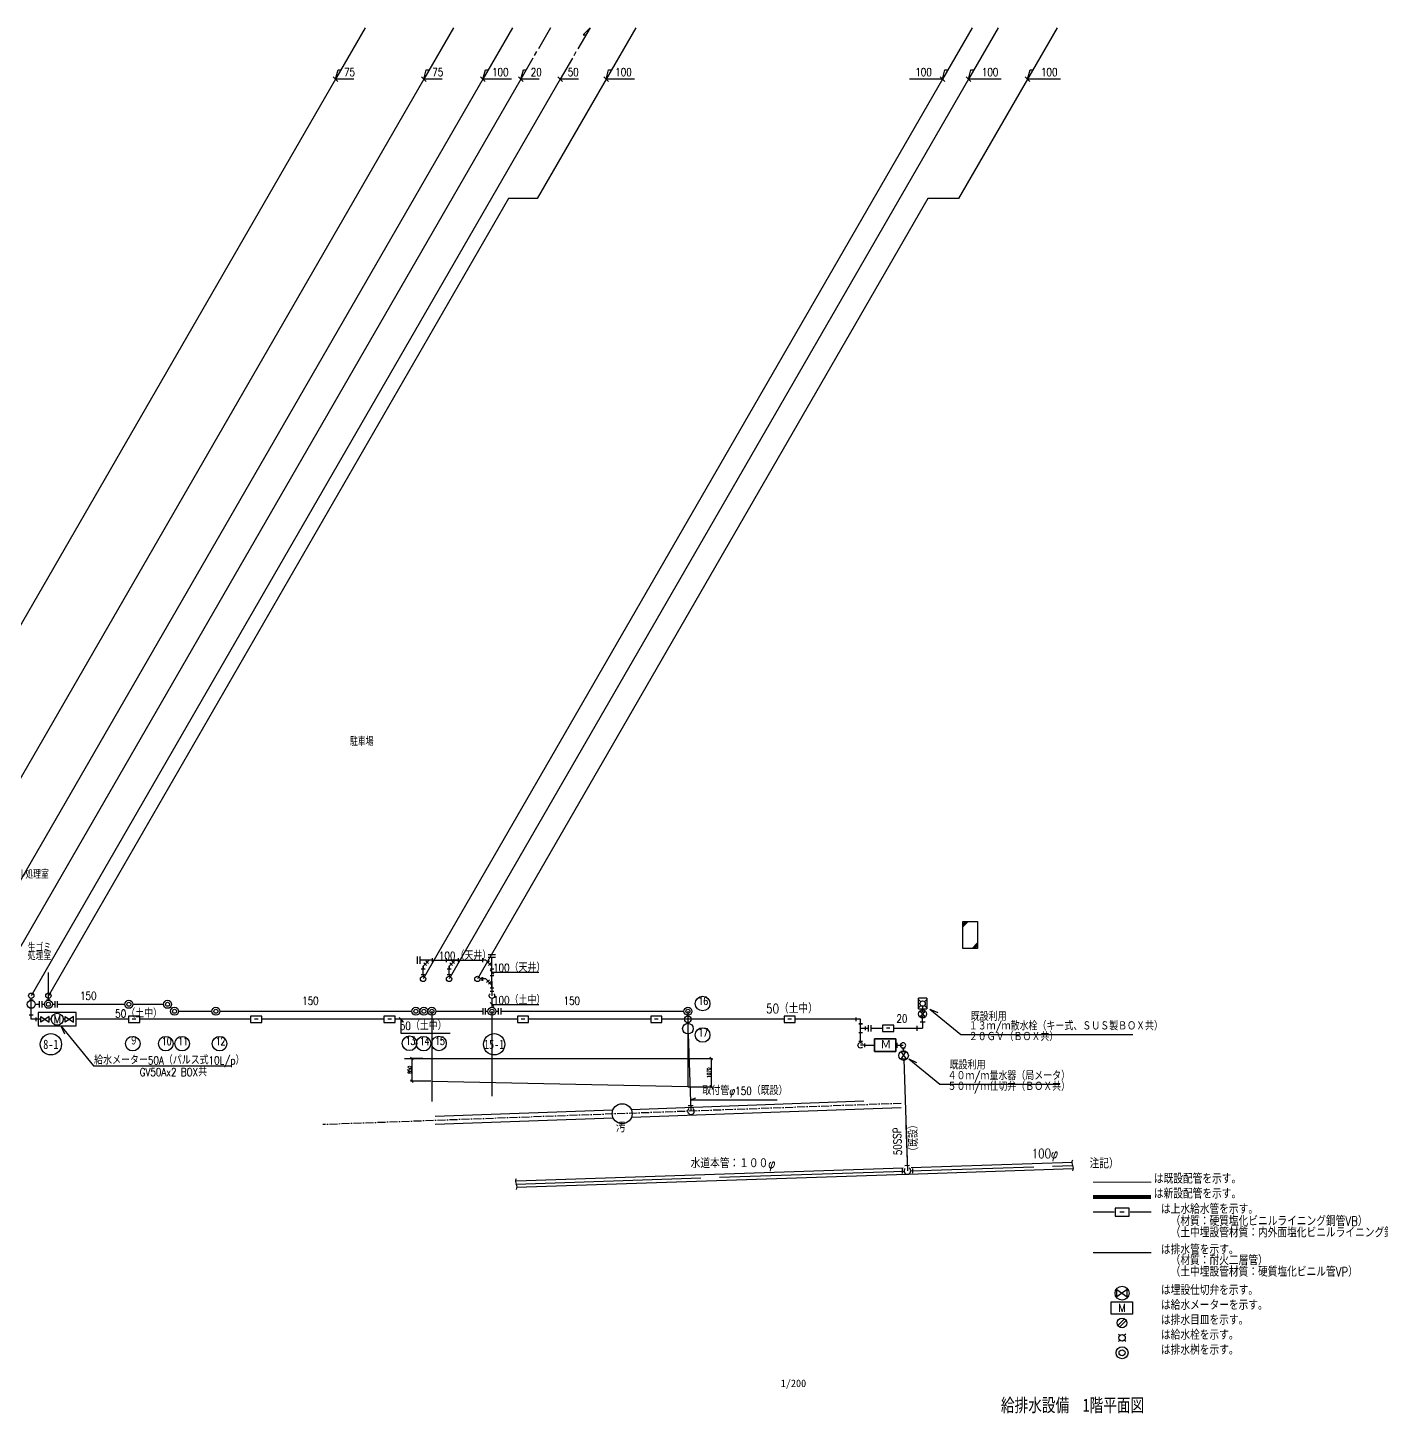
# Model space of a CAD drawing. Header units: millimetres. Extents: x -150 to 278800, y -150 to 85307.
# Drawn here: x 29499 to 80252, y 1749 to 53693 of the extents above; entities that cross this region are included whole.
import ezdxf
from ezdxf.enums import TextEntityAlignment as Align

# ---------------------------------------------------------------- set-up
doc = ezdxf.new("R2010")
doc.units = ezdxf.units.MM
doc.header["$LTSCALE"] = 0.2
doc.linetypes.add('CENTER2', pattern=[1.125, 0.75, -0.125, 0.125, -0.125])
doc.layers.get('Defpoints').update_dxf_attribs({"color": 5})
for name, color, linetype in [('00', 7, 'Continuous'), ('10機器､器具', 2, 'Continuous'), ('1_機器番号', 3, 'Continuous'), ('21上水', 4, 'Continuous'), ('30排水', 6, 'Continuous'), ('32雑排水', 6, 'Continuous'), ('91引出線､表', 7, 'Continuous'), ('92設備記述', 3, 'Continuous'), ('93継手､その他', 2, 'Continuous'), ('_既設', 7, 'Continuous'), ('A_室名1', 8, 'Continuous'), ('A_建築', 8, 'Continuous'), ('枠内記述', 3, 'Continuous')]:
    doc.layers.add(name, color=color, linetype=linetype)
doc.layers.add('hojo', color=165, linetype='Continuous', plot=False)
doc.styles.get("Standard").update_dxf_attribs({"font": 'simplex.shx', "width": 0.8, "bigfont": 'extfont2.shx'})
doc.styles.add('STYLE1', font='MS Gothic.ttf')
doc.styles.add('ゴシック', font='MS Gothic.ttf', dxfattribs={"height": 4})
doc.dimstyles.new('SIZE_50', dxfattribs={"dimscale": 50, "dimtxt": 2.5, "dimasz": 2, "dimexe": 1, "dimexo": 2, "dimgap": 0.5, "dimtad": 1, "dimdec": 0, "dimzin": 0, "dimdsep": 46, "dimtxsty": 'Standard', "dimblk": 'OBLIQUE', "dimcen": 0.09, "dimadec": 0, "dimazin": 0, "dimtfac": 1, "dimtdec": 0, "dimtmove": 1, "dimatfit": 3, "dimldrblk": 'OBLIQUE', "dimfxl": 1, "dimtolj": 1, "dimtzin": 0, "dimarcsym": 0})

# ---------------------------------------------------------------- blocks, each defined once
blk = doc.blocks.new('P3')
at = {"color": 0, "linetype": 'ByBlock', "lineweight": -2}
blk.add_line((108, 0), (0, 0), dxfattribs=at)
at = {"color": 2, "linetype": 'ByBlock', "lineweight": 30}
blk.add_line((108, 47), (108, -47), dxfattribs=at)
blk.add_arc((0, 0), 67.3, 44.999, 315.001, dxfattribs=at)
blk = doc.blocks.new('P3-1')
at = {"color": 2, "linetype": 'ByBlock', "lineweight": 30}
blk.add_line((0, -47), (0, 47), dxfattribs=at)
at = {"color": 0, "linetype": 'ByBlock', "lineweight": -2}
blk.add_line((0, 0), (40, 0), dxfattribs=at)
blk = doc.blocks.new('TG02')
at = {"layer": '93継手､その他', "linetype": 'ByBlock'}
for p, q in [((-60, 140), (60, 140)), ((140, 60), (140, -60))]:
    blk.add_line(p, q, dxfattribs=at)
blk = doc.blocks.new('TK006')
at = {"layer": '00', "color": 0, "linetype": 'ByBlock'}
for p, q in [((0, -100), (0, 100)), ((70, 100), (70, -100))]:
    blk.add_line(p, q, dxfattribs=at)
blk = doc.blocks.new('上水（給）')
at = {"layer": '21上水'}
blk.add_line((-55, 0), (55, 0), dxfattribs=at)
at = {"layer": 'hojo'}
blk.add_lwpolyline([(-175, -100), (175, -100), (175, 100), (-175, 100)], close=True, dxfattribs=at)
blk = doc.blocks.new('HU08')
at = {"layer": '00', "color": 2, "linetype": 'ByBlock'}
for p, q in [((-288, -60), (-288, 60)), ((-82, 25), (-167, 110)), ((-25, 82), (-110, 167)), ((-60, 288), (60, 288)), ((96, 115), (96, -115)), ((177, 115), (177, -115))]:
    blk.add_line(p, q, dxfattribs=at)
at = {"layer": '00', "color": 0, "linetype": 'ByBlock'}
for p, q in [((-288, 0), (96, 0)), ((0, 192), (-192, 0)), ((0, 192), (0, 288))]:
    blk.add_line(p, q, dxfattribs=at)
blk = doc.blocks.new('HU07')
at = {"layer": '00', "color": 2, "linetype": 'ByBlock'}
for p, q in [((-288, -60), (-288, 60)), ((-82, 25), (-167, 110)), ((-25, 82), (-110, 167)), ((-60, 288), (60, 288)), ((96, -60), (96, 60))]:
    blk.add_line(p, q, dxfattribs=at)
at = {"layer": '00', "color": 0, "linetype": 'ByBlock'}
for p, q in [((-288, 0), (96, 0)), ((-192, 0), (0, 192)), ((0, 192), (0, 288))]:
    blk.add_line(p, q, dxfattribs=at)
blk = doc.blocks.new('_Oblique')
at = {"color": 0, "linetype": 'ByBlock', "lineweight": -2}
blk.add_line((-0.5, -0.5), (0.5, 0.5), dxfattribs=at)
blk = doc.blocks.new('*D22')
at = {"layer": 'Defpoints', "color": 0, "transparency": 16777216}
for p in [(44410, 15054), (43908, 14204), (44710, 14204)]:
    blk.add_point(p, dxfattribs=at)
at = {"layer": 'hojo', "color": 0, "lineweight": -2, "transparency": 16777216}
for p, q in [((44310, 15054), (43858, 15054)), ((43908, 15054), (43908, 14204)), ((44610, 14204), (43858, 14204))]:
    blk.add_line(p, q, dxfattribs=at)
at = {"layer": 'hojo', "color": 0, "lineweight": -2, "transparency": 16777216, "xscale": 100, "yscale": 100, "zscale": 100}
for p, rotation in [((43908, 15054), 90), ((43908, 14204), 270)]:
    blk.add_blockref('_Oblique', p, dxfattribs=dict(at, rotation=rotation))
at = {"layer": 'hojo', "color": 0, "transparency": 16777216, "insert": (43820.5, 14629), "char_height": 125, "attachment_point": 5, "rotation": 90}
blk.add_mtext('\\A1;850', dxfattribs=at)
blk = doc.blocks.new('*D23')
at = {"layer": 'Defpoints', "color": 0, "transparency": 16777216}
for p in [(54168, 15054), (54168, 13984), (55122, 13984)]:
    blk.add_point(p, dxfattribs=at)
at = {"layer": 'hojo', "color": 0, "lineweight": -2, "transparency": 16777216}
for p, q in [((54268, 15054), (55172, 15054)), ((55122, 15054), (55122, 13984)), ((54268, 13984), (55172, 13984))]:
    blk.add_line(p, q, dxfattribs=at)
at = {"layer": 'hojo', "color": 0, "lineweight": -2, "transparency": 16777216, "xscale": 100, "yscale": 100, "zscale": 100}
for p, rotation in [((55122, 15054), 90), ((55122, 13984), 270)]:
    blk.add_blockref('_Oblique', p, dxfattribs=dict(at, rotation=rotation))
at = {"layer": 'hojo', "color": 0, "transparency": 16777216, "insert": (55034.5, 14519), "char_height": 125, "attachment_point": 5, "rotation": 90}
blk.add_mtext('\\A1;1070', dxfattribs=at)
blk = doc.blocks.new('弁')
at = {"layer": '10機器､器具'}
blk.add_lwpolyline([(130.0049, 90.00245), (-130.0049, -90.00245), (-130.0049, 90.00245), (130.0049, -90.00245), (130.0049, 90.00245)], dxfattribs=at)
blk = doc.blocks.new('水栓')
at = {"layer": '10機器､器具'}
for p, q in [((-91.9189, 91.919), (-56.5674, 56.5674)), ((91.9189, 91.919), (56.5674, 56.5674)), ((-91.9189, -91.9189), (-56.5674, -56.5674)), ((91.9189, -91.9189), (56.5674, -56.5674))]:
    blk.add_line(p, q, dxfattribs=at)
blk.add_circle((0, 0), 80, dxfattribs=at)
blk = doc.blocks.new('排水目皿')
at = {"layer": '10機器､器具'}
for p, q in [((60.962, 103.3691), (-103.3691, -60.9497)), ((-60.9375, -103.3692), (103.3692, 60.9497))]:
    blk.add_line(p, q, dxfattribs=at)
blk.add_circle((0, 0), 120, dxfattribs=at)

msp = doc.modelspace()

# ---------------------------------------------------------------- linework, layer by layer
at = {"layer": '10機器､器具', "linetype": 'ByBlock', "lineweight": -2}
msp.add_lwpolyline([(31317.5, 16769.7), (29893.4, 16769.7), (29893.4, 16269.7), (31317.5, 16269.7)], close=True, dxfattribs=at)
at = {"layer": '10機器､器具'}
msp.add_lwpolyline([(70727, 6386.4), (70337, 6116.4), (70337, 6386.4), (70727, 6116.4), (70727, 6386.4)], dxfattribs=at)
msp.add_lwpolyline([(70129, 5922.4), (70919.8, 5922.4), (70919.8, 5471), (70129, 5471)], close=True, dxfattribs=at)
for centre, radius in [((30605.4, 16519.7), 225), ((70532, 6251.4), 261)]:
    msp.add_circle(centre, radius, dxfattribs=at)
at = {"layer": '1_機器番号', "color": 2, "linetype": 'Continuous', "lineweight": -3}
for centre in [(30367.1, 15582), (46989.3, 15582)]:
    msp.add_circle(centre, 400, dxfattribs=at)
at = {"layer": '21上水'}
for p, q in [((49106.3, 53692.7), (48651.1, 52904.2)), ((50583.4, 53692.7), (50128.1, 52904.2)), ((48444.9, 52547), (47989.6, 51758.5)), ((48507.4, 52655.2), (48588.6, 52795.9)), ((49921.9, 52547), (49466.7, 51758.5)), ((49984.4, 52655.2), (50065.6, 52795.9)), ((29631.6, 16519.7), (29631.6, 17302.9)), ((29993.4, 16519.7), (29631.6, 16519.7)), ((30380.4, 16519.7), (30305.4, 16519.7)), ((30905.4, 16519.7), (30830.4, 16519.7)), ((31062.6, 16519.7), (31060.3, 16519.7)), ((33278.3, 16519.7), (31317.5, 16519.7)), ((37858.3, 16519.7), (33698.2, 16519.7)), ((42858.3, 16519.7), (38278.3, 16519.7)), ((47858.3, 16519.7), (43278.3, 16519.7)), ((52858.3, 16519.7), (48278.3, 16519.7)), ((57858.3, 16519.7), (53278.3, 16519.7)), ((60731.3, 16519.7), (58278.3, 16519.7)), ((60731.3, 15644.5), (60731.3, 16519.7)), ((60731.3, 16183.7), (61027.2, 16183.7)), ((60892.8, 15543.6), (61254.6, 15543.6)), ((69445.8, 9297.4), (70233.3, 9297.4)), ((70833.3, 9297.4), (71618.2, 9297.4))]:
    msp.add_line(p, q, dxfattribs=at)
at = {"layer": '21上水', "color": 2, "elevation": 0}
for points in [[(50583.4, 53692.7), (50320.3, 53429.6), (50431.5, 53429.6)], [(47989.6, 51758.5), (48085.9, 52117.8), (48197.1, 52117.8)]]:
    msp.add_lwpolyline(points, dxfattribs=at)
at = {"layer": '21上水', "color": 2}
for centre in [(44324, 18033.1), (45299, 18033.1), (46361.2, 18033.1), (29631.6, 17402.9)]:
    msp.add_circle(centre, 100, dxfattribs=at)
at = {"layer": '30排水', "color": 2, "linetype": 'Continuous', "lineweight": -3}
for centre, radius in [((30275.6, 17081.3), 150), ((30275.6, 17081.3), 75), ((46906.8, 16819.7), 150), ((46906.8, 16819.7), 75), ((70532, 4017.4), 225), ((70532, 4017.4), 112.5)]:
    msp.add_circle(centre, radius, dxfattribs=at)
at = {"layer": '32雑排水'}
for p, q in [((42157.5, 53692.7), (41040.8, 51758.5)), ((45465.9, 53692.7), (44349.2, 51758.5)), ((47679.1, 53692.7), (46562.3, 51758.5)), ((52300.2, 53692.7), (51183.4, 51758.5)), ((64912, 53692.7), (63795.3, 51758.5)), ((65887, 53692.7), (64770.3, 51758.5)), ((68104, 53692.7), (66987.3, 51758.5)), ((30275.6, 17302.9), (30275.6, 17231.3)), ((30025.6, 17081.3), (30125.6, 17081.3)), ((30425.6, 17081.3), (30525.6, 17081.3)), ((30425.6, 17081.3), (30525.6, 17081.3)), ((46656.8, 16819.7), (46756.8, 16819.7)), ((47056.8, 16819.7), (47156.8, 16819.7)), ((69445.8, 7777.4), (71618.2, 7777.4))]:
    msp.add_line(p, q, dxfattribs=at)
at = {"layer": '32雑排水', "linetype": 'ByBlock', "lineweight": -2}
for p, q in [((44669.6, 18739.2), (46561.2, 18739.2)), ((46906.8, 18133.1), (46906.8, 18780)), ((44324, 18193.6), (44324, 18508.8)), ((45299, 18193.6), (45299, 18508.8)), ((46509, 18033.1), (46574, 18033.1)), ((46906.8, 17933.1), (46906.8, 17402.9)), ((46906.8, 17302), (46906.8, 16969.7))]:
    msp.add_line(p, q, dxfattribs=at)
at = {"layer": '32雑排水', "color": 2, "elevation": 0}
for points in [[(41040.8, 51758.5), (41137.1, 52117.8), (41248.3, 52117.8)], [(44349.2, 51758.5), (44445.5, 52117.8), (44556.6, 52117.8)], [(46562.3, 51758.5), (46658.6, 52117.8), (46769.8, 52117.8)], [(51183.4, 51758.5), (51279.7, 52117.8), (51390.9, 52117.8)], [(63795.3, 51758.5), (63891.6, 52117.8), (64002.8, 52117.8)], [(64770.3, 51758.5), (64866.6, 52117.8), (64977.8, 52117.8)], [(66987.3, 51758.5), (67083.6, 52117.8), (67194.8, 52117.8)]]:
    msp.add_lwpolyline(points, dxfattribs=at)
at = {"layer": '32雑排水', "color": 2}
msp.add_circle((30275.6, 17402.9), 100, dxfattribs=at)
at = {"layer": '91引出線､表'}
for p, q in [((41040.8, 51758.5), (21160.7, 17325)), ((44349.2, 51758.5), (24469.1, 17325)), ((46562.3, 51758.5), (26682.3, 17325)), ((47989.6, 51758.5), (28427, 17874.9)), ((49466.7, 51758.5), (29631.6, 17402.9)), ((40952.4, 51846.8), (41129.2, 51670.1)), ((41728.8, 51758.5), (41040.8, 51758.5)), ((44260.8, 51846.8), (44437.6, 51670.1)), ((63795.3, 51758.5), (44324, 18033.1)), ((45037.2, 51758.5), (44349.2, 51758.5)), ((64770.3, 51758.5), (45299, 18033.1)), ((46473.9, 51846.8), (46650.7, 51670.1)), ((47635.1, 51758.5), (46562.3, 51758.5)), ((47901.2, 51846.8), (48078, 51670.1)), ((48677.6, 51758.5), (47989.6, 51758.5)), ((51183.4, 51758.5), (48601.6, 47286.5)), ((49378.3, 51846.8), (49555.1, 51670.1)), ((50154.7, 51758.5), (49466.7, 51758.5)), ((51095.1, 51846.8), (51271.8, 51670.1)), ((52256.2, 51758.5), (51183.4, 51758.5)), ((63795.3, 51758.5), (62564.7, 51758.5)), ((63706.9, 51846.8), (63883.7, 51670.1)), ((66987.3, 51758.5), (64405.4, 47286.5)), ((64681.9, 51846.8), (64858.7, 51670.1)), ((66000.9, 51758.5), (64770.3, 51758.5)), ((66898.9, 51846.8), (67075.7, 51670.1)), ((68217.9, 51758.5), (66987.3, 51758.5)), ((47528.8, 47286.5), (30275.6, 17402.9)), ((63250.6, 47286.5), (46361.2, 18033.1)), ((48601.6, 47286.5), (47528.8, 47286.5)), ((64405.4, 47286.5), (63250.6, 47286.5)), ((46836.1, 18356.7), (46977.5, 18215.3)), ((46906.8, 18286), (48667, 18286)), ((46836.1, 17144.5), (46977.5, 17003.1)), ((46906.8, 17073.8), (48667, 17073.8)), ((30741.4, 16269.7), (31964.4, 14777.2)), ((30741.4, 16269.7), (30873.3, 15978.1)), ((43423, 16590.4), (43564.4, 16449)), ((43493.7, 16519.7), (43493.7, 16000.1)), ((43493.7, 16000.1), (45335.8, 16000.1)), ((31964.4, 14777.2), (37136.3, 14777.2))]:
    msp.add_line(p, q, dxfattribs=at)
at = {"layer": '92設備記述', "color": 7, "linetype": 'Continuous', "lineweight": 20}
msp.add_line((71618.2, 10417.4), (69445.8, 10417.4), dxfattribs=at)
at = {"layer": '92設備記述', "color": 6, "linetype": 'Continuous', "lineweight": 20, "const_width": 150}
msp.add_lwpolyline([(71618.2, 9857.4), (69445.8, 9857.4)], dxfattribs=at)
at = {"layer": '93継手､その他', "linetype": 'ByBlock'}
for p, q in [((60659.3, 16351.7), (60803.3, 16351.7)), ((60899.3, 16255.7), (60899.3, 16111.7)), ((60803.3, 16015.7), (60659.3, 16015.7))]:
    msp.add_line(p, q, dxfattribs=at)
at = {"layer": '_既設', "linetype": 'Continuous', "lineweight": -3}
for p, q in [((63215.2, 17308.4), (62895.2, 17308.4)), ((62895.2, 16908.4), (62895.2, 17308.4)), ((62984.5, 17179.1), (62913.8, 17249.9)), ((63125.9, 17179.1), (63196.6, 17249.9)), ((63215.2, 17308.4), (63215.2, 16908.4)), ((62895.2, 16908.4), (63215.2, 16908.4)), ((62913.8, 16967), (62984.5, 17037.7)), ((63139.6, 16803.1), (62970.8, 16634.3)), ((62970.8, 16803.1), (63139.6, 16803.1)), ((63139.6, 16634.3), (62970.8, 16803.1)), ((63139.6, 16634.3), (62970.8, 16634.3)), ((63055.2, 17008.4), (63055.2, 16803.1)), ((63055.2, 16407.7), (63055.2, 16634.3)), ((63196.6, 16967), (63125.9, 17037.7)), ((61111.2, 16183.7), (61554.5, 16183.7)), ((61830.5, 16183.7), (61698.5, 16183.7)), ((61974.4, 16183.7), (62837.7, 16183.7)), ((62831.2, 16279.7), (62831.2, 16087.7)), ((62831.2, 16183.7), (63055.2, 16183.7)), ((63151.2, 16407.7), (62959.2, 16407.7)), ((63055.2, 16407.7), (63055.2, 16183.7)), ((62054.6, 15311), (62054.6, 15791)), ((62054.6, 15311), (62054.6, 15791)), ((62054.6, 15791), (62054.6, 15311)), ((62103.3, 15447.6), (62103.3, 15639.6)), ((62227.3, 15613.6), (62227.3, 15473.6)), ((62054.6, 15543.6), (62327.3, 15543.6)), ((62054.6, 15543.6), (62103.3, 15543.6)), ((62103.3, 15543.6), (62327.3, 15543.6)), ((62430.7, 15322.9), (62238.8, 15316.5)), ((62425.6, 15293.9), (62245.8, 15287.9)), ((62425.6, 15293.9), (62245.8, 15287.9)), ((62245.8, 15287.9), (62434.3, 15034.1)), ((62245.8, 15287.9), (62434.3, 15034.1)), ((62254.4, 15028.1), (62425.6, 15293.9)), ((62254.4, 15028.1), (62425.6, 15293.9)), ((62257.3, 15443.6), (62397.3, 15443.6)), ((62330.5, 15447.6), (62334, 15340.8)), ((62334.7, 15319.7), (62331, 15431.6)), ((62334.7, 15319.7), (62335.7, 15290.9)), ((62434.3, 15034.1), (62254.4, 15028.1)), ((62434.3, 15034.1), (62254.4, 15028.1)), ((62344.3, 15031.1), (62484.2, 10832.7)), ((54351.9, 13498), (54551.9, 13580.8)), ((51439.5, 13119), (44771.6, 12874.8)), ((52126.4, 13144.2), (60848, 13463.6)), ((52137.4, 12844.4), (62254.8, 13214.9)), ((54351.9, 13498), (57595, 13498)), ((51450.5, 12819.2), (44782.5, 12575)), ((62426.9, 12554), (62484.2, 10832.7)), ((47814.3, 10461.6), (62330.3, 10947.6)), ((62281.3, 10916), (62287.3, 10736.1)), ((62567.5, 11035.6), (62387.6, 11029.6)), ((62523.2, 10713.9), (68682.6, 10920.1)), ((62609.1, 10836.9), (67223.9, 10991.4)), ((62630.1, 10957.6), (68674.6, 11160)), ((62687.1, 10749.4), (62681.1, 10929.3)), ((67923.5, 11014.8), (68678.6, 11040.1)), ((47818.3, 10341.7), (54739, 10573.4)), ((47822.4, 10221.8), (62453.2, 10711.6)), ((55438.6, 10596.8), (62359.3, 10828.5))]:
    msp.add_line(p, q, dxfattribs=at)
at = {"layer": '_既設', "lineweight": -3}
for p, q in [((29781.6, 17081.3), (29941.6, 17081.3)), ((30609.6, 17081.3), (33142.4, 17081.3)), ((33442.4, 17081.3), (34592.4, 17081.3)), ((34848.5, 16975.3), (34898, 16925.8)), ((35154, 16819.7), (36404, 16819.7)), ((36704, 16819.7), (43904, 16819.7)), ((44804, 16819.7), (46572.8, 16819.7)), ((47240.8, 16819.7), (54104, 16819.7)), ((54448.1, 13280), (54268.3, 13271.8))]:
    msp.add_line(p, q, dxfattribs=at)
at = {"layer": '_既設'}
for p, q in [((54254, 16644.7), (54254, 16669.7)), ((63327.4, 16903.9), (64488.2, 15952.8)), ((63327.4, 16903.9), (63619, 16772.1)), ((54254, 16369.7), (54254, 16394.7)), ((64488.2, 15952.8), (70937.4, 15952.8)), ((62533.5, 15037), (63694.3, 14085.9)), ((62533.5, 15037), (62825.1, 14905.2)), ((63694.3, 14085.9), (68200.5, 14085.9))]:
    msp.add_line(p, q, dxfattribs=at)
at = {"layer": '_既設', "lineweight": -3, "ltscale": 2000}
msp.add_line((54261.3, 15969.8), (54367.3, 13076.1), dxfattribs=at)
at = {"layer": '_既設', "color": 7, "linetype": 'Continuous', "lineweight": -3}
for p, q in [((61254.6, 15791), (61254.6, 15311)), ((62054.6, 15791), (61254.6, 15791)), ((62054.6, 15791), (61254.6, 15791)), ((61254.6, 15791), (61254.6, 15311)), ((61254.6, 15791), (62054.6, 15791)), ((61254.6, 15311), (61254.6, 15791)), ((61254.6, 15311), (62054.6, 15311)), ((61254.6, 15311), (62054.6, 15311)), ((62054.6, 15311), (61254.6, 15311))]:
    msp.add_line(p, q, dxfattribs=at)
at = {"layer": '_既設', "linetype": 'CENTER2', "lineweight": -3, "ltscale": 2000}
msp.add_line((62249.8, 13364.8), (40567.3, 12570.8), dxfattribs=at)
at = {"layer": '_既設', "color": 7, "linetype": 'Continuous', "lineweight": -3}
for centre, radius in [((33292.4, 17081.3), 150), ((33292.4, 17081.3), 75), ((34742.4, 17081.3), 150), ((34742.4, 17081.3), 75), ((35004, 16819.7), 150), ((35004, 16819.7), 75), ((36554, 16819.7), 150), ((36554, 16819.7), 75), ((44054, 16819.7), 150), ((44054, 16819.7), 75), ((44354, 16819.7), 150), ((44354, 16819.7), 75), ((44654, 16819.7), 150), ((44654, 16819.7), 75), ((54254, 16819.7), 150), ((54254, 16819.7), 75), ((54254, 16169.7), 200)]:
    msp.add_circle(centre, radius, dxfattribs=at)
at = {"layer": '_既設', "linetype": 'Continuous', "lineweight": -3}
for centre, radius in [((54805.4, 17109.6), 273.6), ((63055.2, 17108.4), 100), ((63055.2, 16718.7), 150), ((54805.4, 15931.8), 273.6), ((33438.2, 15606.6), 273.6), ((34675.2, 15606.6), 273.6), ((35288.2, 15606.6), 273.6), ((36692.7, 15606.6), 273.6), ((43814.9, 15620.5), 273.6), ((44340.7, 15606.6), 273.6), ((44920.2, 15615.3), 273.6), ((62340, 15161), 180), ((62340, 15161), 180), ((51788.4, 12981.7), 375)]:
    msp.add_circle(centre, radius, dxfattribs=at)
for centre, radius, start, end in [((62327.3, 15543.6), 96, 210, 149.99998), ((62484.2, 10832.7), 125, 128.77789, 55.03809), ((68846.4, 11145.2), 198, 151.38342, 212.05283), ((68510.8, 10935), 198, 331.38344, 32.05283), ((47986.2, 10446.8), 198, 151.38344, 212.05283), ((47650.5, 10236.6), 198, 331.38344, 32.05283)]:
    msp.add_arc(centre, radius, start, end, dxfattribs=at)
at = {"layer": '_既設', "lineweight": -3}
msp.add_arc((54367.3, 13076.1), 125, 129.47684, 55.73705, dxfattribs=at)
at = {"layer": 'A_建築'}
for p, q in [((64656.1, 20179.9), (64556.1, 20079.9)), ((64706.1, 20179.9), (64556.1, 20029.9)), ((64756.1, 20179.9), (64556.1, 19979.9)), ((65106.1, 19379.9), (64906.1, 19179.9)), ((65106.1, 19329.9), (64956.1, 19179.9)), ((65106.1, 19279.9), (65006.1, 19179.9))]:
    msp.add_line(p, q, dxfattribs=at)
msp.add_lwpolyline([(64556.1, 20179.9), (65106.1, 20179.9), (65106.1, 19179.9), (64556.1, 19179.9)], close=True, dxfattribs=at)
at = {"layer": 'hojo'}
for p, q in [((30275.6, 17325), (30275.6, 18269)), ((44654, 16819.7), (44654, 13443)), ((46906.8, 16819.7), (46906.8, 13636)), ((54254, 16819.7), (54254, 13984)), ((43630, 15054), (54489, 15054)), ((54254, 13984), (44654, 14184))]:
    msp.add_line(p, q, dxfattribs=at)
msp.add_lwpolyline([(61974.4, 16303.7), (61554.5, 16303.7), (61554.5, 16063.7), (61974.4, 16063.7)], close=True, dxfattribs=at)
for centre, radius in [((29631.6, 17081.3), 150), ((54254, 16519.7), 125)]:
    msp.add_circle(centre, radius, dxfattribs=at)

# ---------------------------------------------------------------- block references
at = {"layer": '10機器､器具', "linetype": 'ByBlock', "lineweight": -2, "xscale": 1.2, "yscale": 1.2, "zscale": 1.2}
for p in [(30149.4, 16519.7), (31061.5, 16520.5)]:
    msp.add_blockref('弁', p, dxfattribs=at)
at = {"layer": '10機器､器具', "xscale": 1.5, "yscale": 1.5, "zscale": 1.5}
for name, p in [('排水目皿', (70532, 5137.4)), ('水栓', (70532, 4577.4))]:
    msp.add_blockref(name, p, dxfattribs=at)
at = {"layer": '21上水'}
for name, p, xscale, yscale, zscale, rotation in [('P3-1', (29631.6, 17242.4), 1.499624999999999, 1.499624999999999, 1.499624999999999, 90.00000000000001), ('上水（給）', (33488.3, 16519.7), 1.2, 1.2, 1.2, 180), ('上水（給）', (38068.3, 16519.7), 1.2, 1.2, 1.2, 180), ('上水（給）', (43068.3, 16519.7), 1.2, 1.2, 1.2, 180), ('上水（給）', (48068.3, 16519.7), 1.2, 1.2, 1.2, 180), ('上水（給）', (53068.3, 16519.7), 1.2, 1.2, 1.2, 180), ('上水（給）', (58068.3, 16519.7), 1.2, 1.2, 1.2, 180), ('TG02', (60731.3, 16519.7), 1.2, 1.2, 1.2, 180), ('P3', (60731.3, 15543.6), -1.5, 1.5, 1.5, 179.9999999999322), ('P3-1', (60731.3, 15705.1), 1.499624999999999, 1.499624999999999, 1.499624999999999, 269.9999999999321), ('上水（給）', (70533.3, 9285.9), 1.5, 1.5, 1.5, 180)]:
    msp.add_blockref(name, p, dxfattribs=dict(at, xscale=xscale, yscale=yscale, zscale=zscale, rotation=rotation))
at = {"layer": '21上水', "xscale": 1.2, "yscale": 1.2, "zscale": 1.2}
msp.add_blockref('TG02', (29631.6, 16519.7), dxfattribs=at)
at = {"layer": '32雑排水', "linetype": 'ByBlock', "lineweight": -2, "xscale": 1.2, "yscale": 1.2, "zscale": 1.2}
for name, p, rotation in [('HU08', (44324, 18739.2), 180), ('HU07', (45299, 18739.2), 180), ('HU08', (46906.8, 18739.2), 89.99999999999999), ('HU07', (46906.8, 18033.1), 90.00000000000001)]:
    msp.add_blockref(name, p, dxfattribs=dict(at, rotation=rotation))
at = {"layer": '32雑排水', "yscale": 1.499624999999999, "zscale": 1.499624999999999}
for name, p, xscale, rotation in [('P3-1', (44324, 18193.6), 1.499624999999999, 270), ('P3-1', (45299, 18193.6), 1.499624999999999, 270), ('P3-1', (46521.7, 18033.1), 1.499624999999999, 180), ('P3-1', (30275.6, 17242.4), 1.499624999999999, 90.00000000000001), ('P3', (46906.8, 17402.9), -1.499624999999999, 269.9999999999597)]:
    msp.add_blockref(name, p, dxfattribs=dict(at, xscale=xscale, rotation=rotation))
at = {"layer": '32雑排水', "color": 2, "linetype": 'ByBlock', "lineweight": -2, "xscale": 1.2, "yscale": 1.2, "zscale": 1.2}
for p in [(29941.6, 17081.3), (30525.6, 17081.3), (46572.8, 16819.7), (47156.8, 16819.7), (61027.2, 16183.7)]:
    msp.add_blockref('TK006', p, dxfattribs=at)

# ---------------------------------------------------------------- texts
at = {"layer": '10機器､器具', "color": 3, "width": 0.9}
for p in [(30605.4, 16519.7), (70532, 5697.4)]:
    msp.add_text('M', height=300, dxfattribs=at).set_placement(p, align=Align.MIDDLE)
at = {"layer": '1_機器番号', "linetype": 'Continuous', "lineweight": -3, "style": 'ゴシック', "width": 0.8}
for s, p in [('8-1', (30367.1, 15582)), ('15-1', (46989.3, 15582))]:
    msp.add_text(s, height=350, dxfattribs=at).set_placement(p, align=Align.MIDDLE_CENTER)
at = {"layer": '92設備記述', "width": 0.8}
for s, p in [('75', (41772.1, 52030.2)), ('75', (45080.5, 52030.2)), ('100', (47527, 52030.2)), ('20', (48773.8, 52030.2)), ('50', (50159, 52030.2)), ('100', (52148.1, 52030.2)), ('100', (63398.2, 52030.2)), ('100', (65892.8, 52030.2)), ('100', (68109.8, 52030.2)), ('50（土中）', (34536, 16731)), ('50（土中）', (45208.1, 16271.9))]:
    msp.add_text(s, height=300, dxfattribs=at).set_placement(p, align=Align.MIDDLE_RIGHT)
for s, p in [('100（天井）', (45899, 18941.4)), ('100（天井）', (47929, 18488.2)), ('100（土中）', (47929, 17276))]:
    msp.add_text(s, height=300, dxfattribs=at).set_placement(p, align=Align.MIDDLE)
at = {"layer": '92設備記述', "linetype": 'Continuous', "lineweight": -3, "width": 0.8}
msp.add_text('50（土中）', height=350, dxfattribs=at).set_placement((57188.3, 16642.2), align=Align.BOTTOM_LEFT)
at = {"layer": '92設備記述', "width": 0.8}
for s, p in [('給水メーター50A（パルス式10L/p）', (31990.2, 14829.4)), ('GV50Ax2 BOX共', (33698.9, 14389.1))]:
    msp.add_text(s, height=300, dxfattribs=at).set_placement(p)
at = {"layer": '92設備記述', "linetype": 'Continuous', "lineweight": 20, "width": 0.8}
for s, p in [('注記）', (69313.8, 10829)), ('は既設配管を示す。', (71724.5, 10257.8, -8.8)), ('は新設配管を示す。', (71724.5, 9697.8, -8.8))]:
    msp.add_text(s, height=350, dxfattribs=at).set_placement(p, align=Align.BOTTOM_LEFT)
at = {"layer": '92設備記述', "width": 0.8}
for s, p in [('は上水給水管を示す。', (71990.4, 9121)), ('\u3000（材質：硬質塩化ビニルライニング鋼管VB）', (71990.4, 8671)), ('\u3000（土中埋設管材質：内外面塩化ビニルライニング鋼管VD）', (71990.4, 8241)), ('は排水管を示す。', (71990.4, 7601)), ('\u3000（材質：耐火二層管）', (71990.4, 7201)), ('\u3000（土中埋設管材質：硬質塩化ビニル管VP）', (71990.4, 6771)), ('は埋設仕切弁を示す。', (71990.4, 6081)), ('は給水メーターを示す。', (71990.4, 5521)), ('は排水目皿を示す。', (71990.4, 4961)), ('は給水栓を示す。', (71990.4, 4401)), ('は排水桝を示す。', (71990.4, 3841))]:
    msp.add_text(s, height=350, dxfattribs=at).set_placement(p, align=Align.BOTTOM_LEFT)
at = {"layer": '_既設', "linetype": 'Continuous', "lineweight": -3}
for s, height, width, p in [('150', 300, 0.8, (31463, 17159.5)), ('150', 300, 0.8, (39790, 16974.9)), ('150', 300, 0.8, (49590, 16974.9)), ('16', 300, 0.7, (54650.4, 16965.6)), ('20', 300, 0.8, (62072.8, 16306.2)), ('17', 300, 0.7, (54650.4, 15787.8)), ('９', 300, 0.7, (33327.2, 15458.6)), ('10', 300, 0.7, (34534.2, 15458.6)), ('11', 300, 0.7, (35147.2, 15458.6)), ('12', 300, 0.7, (36551.7, 15458.6)), ('13', 300, 0.7, (43673.9, 15472.5)), ('14', 300, 0.7, (44199.7, 15458.6)), ('15', 300, 0.7, (44779.2, 15467.3)), ('取付管φ150（既設）', 300, 0.8, (54796.2, 13598)), ('汚', 350, 0.8, (51551.5, 12181.3)), ('100φ', 350, 0.8, (67147.5, 11209)), ('水道本管：１００φ', 350, 0.8, (54356, 10837.6))]:
    msp.add_text(s, height=height, dxfattribs=dict(at, width=width)).set_placement(p, align=Align.BOTTOM_LEFT)
at = {"layer": '_既設', "width": 0.8}
for s, p in [('既設利用', (64860, 16374.8)), ('１３ｍ/ｍ散水栓（キー式、ＳＵＳ製ＢＯＸ共）', (64783.3, 16019.7)), ('２０ＧＶ（ＢＯＸ共）', (64783.3, 15619.3)), ('４０ｍ/ｍ量水器（局メータ）', (63989.4, 14152.8)), ('既設利用', (64069.3, 14555.3)), ('５０ｍ/ｍ仕切弁（ＢＯＸ共）', (63989.4, 13752.4))]:
    msp.add_text(s, height=300, dxfattribs=at).set_placement(p, align=Align.BOTTOM_LEFT)
at = {"layer": '_既設', "color": 7, "linetype": 'Continuous', "lineweight": -3, "style": 'STYLE1', "width": 1.015267}
msp.add_text('Ｍ', height=300.8, dxfattribs=at).set_placement((61466.9, 15343.6), align=Align.BOTTOM_LEFT)
msp.add_text('Ｍ', height=300.8, dxfattribs=at).set_placement((61466.9, 15343.6), align=Align.BOTTOM_LEFT)
at = {"layer": '_既設', "linetype": 'Continuous', "lineweight": -3, "width": 0.8}
for s, p in [('50SSP', (62364.2, 11432.2)), ('（既設）', (62984.9, 11406.4))]:
    msp.add_text(s, height=300, rotation=91.90805, dxfattribs=at).set_placement(p, align=Align.BOTTOM_LEFT)
at = {"layer": 'A_室名1', "width": 0.7}
msp.add_text('駐車場', height=300, dxfattribs=at).set_placement((42024, 26958.9), align=Align.MIDDLE)
for s, p in [('ダンボール処理室', (27938.5, 21794.4)), ('生ゴミ', (29501, 19045.6)), ('処理室', (29501, 18743))]:
    msp.add_text(s, height=300, dxfattribs=at).set_placement(p)
at = {"layer": '枠内記述', "linetype": 'ByBlock', "lineweight": -2, "style": 'ゴシック'}
msp.add_text('1/200', height=280, dxfattribs=at).set_placement((57735.7, 2732.7))
at = {"layer": '枠内記述', "linetype": 'ByBlock', "lineweight": -2, "style": 'ゴシック', "width": 0.75}
msp.add_text('給排水設備\u30001階平面図', height=500, dxfattribs=at).set_placement((68676.1, 2055.4), align=Align.MIDDLE_CENTER)

# ---------------------------------------------------------------- dimensions: what is measured, and where the dimension line sits
at = {"layer": 'hojo'}
for base, p1, p2, picture, middle in [((43908, 14204), (44410, 15054), (44710, 14204), '*D22', (43820.5, 14629)), ((55122, 13984), (54168, 15054), (54168, 13984), '*D23', (55034.5, 14519))]:
    dim = msp.add_linear_dim(base=base, p1=p1, p2=p2, angle=90, dimstyle='SIZE_50', dxfattribs=at)
    dim.commit()
    dim.dimension.update_dxf_attribs({"geometry": picture, "text_midpoint": middle})

doc.saveas('drawing.dxf')
